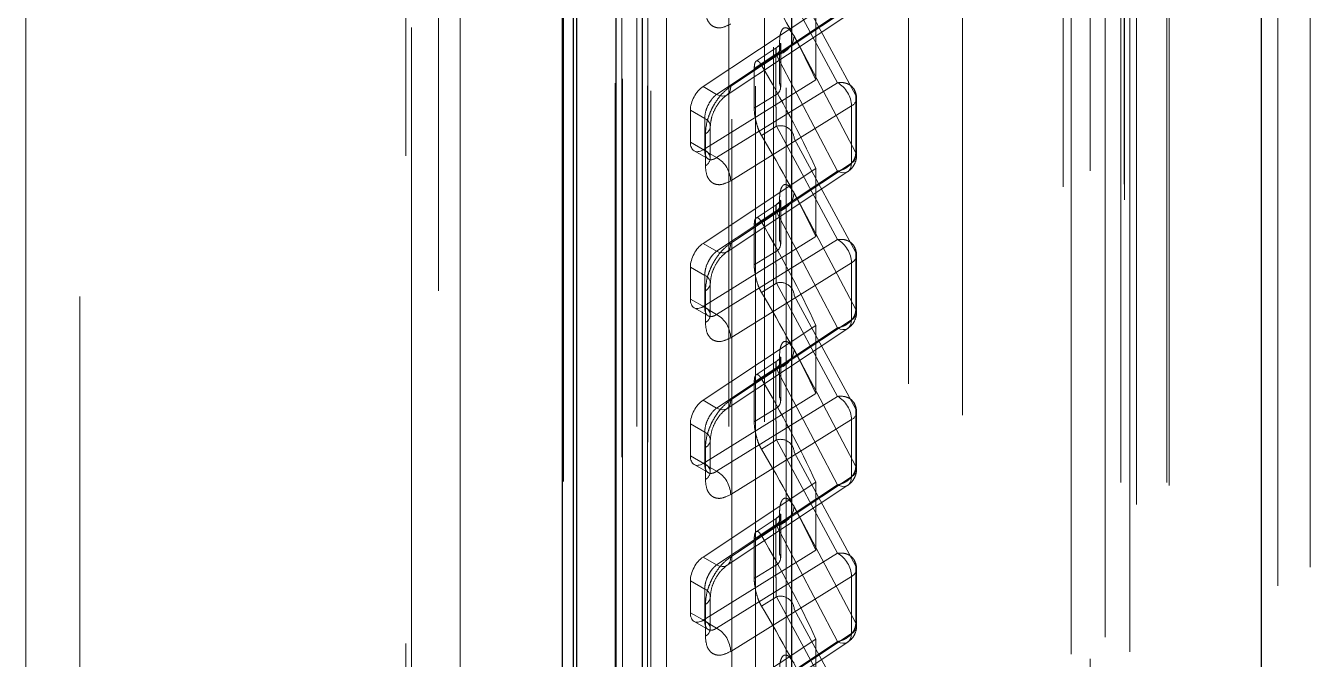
# Model space of a CAD drawing. Header units: millimetres. Extents: x 108 to 5832, y 144 to 4056.
# Drawn here: x 4267.37 to 4300.81, y 3264.82 to 3281.31 of the extents above; entities that cross this region are included whole.
import ezdxf

# ---------------------------------------------------------------- set-up
doc = ezdxf.new("R2010")
doc.units = ezdxf.units.MM
doc.header["$LTSCALE"] = 20
doc.linetypes.add('HIDDEN', pattern=[1.905, 1.27, -0.635])

msp = doc.modelspace()

# ---------------------------------------------------------------- linework, layer by layer
at = {"color": 7, "linetype": 'Continuous', "lineweight": 25}
for p, q in [((4299.541, 2928.722), (4299.541, 3448.042)), ((4287.308, 3334.093), (4287.308, 3139.756)), ((4281.333, 3332.684), (4281.333, 3138.756)), ((4281.625, 3332.71), (4281.625, 3138.536)), ((4281.713, 3138.414), (4281.713, 3332.587)), ((4282.73, 3332.082), (4282.73, 3137.745)), ((4283.419, 3332.071), (4283.419, 3137.734))]:
    msp.add_line(p, q, dxfattribs=at)
at = {"color": 1, "linetype": 'HIDDEN', "lineweight": 18}
for p, q in [((4296.288, 3447.796), (4296.288, 2938.275)), ((4297.136, 3447.307), (4297.136, 2937.785)), ((4295.878, 3447.225), (4295.878, 2937.703)), ((4297.078, 3447.225), (4297.078, 2937.703)), ((4297.136, 3447.143), (4297.136, 2937.622)), ((4296.288, 3446.653), (4296.288, 2937.132)), ((4300.813, 3445.021), (4300.813, 2935.499)), ((4299.965, 3444.531), (4299.965, 2935.009)), ((4268.781, 3350.467), (4268.781, 3224.361)), ((4267.367, 3224.758), (4267.367, 3348.489)), ((4295.086, 3341.032), (4295.086, 3151.268)), ((4295.469, 3151.093), (4295.469, 3341.09)), ((4294.379, 3340.624), (4294.379, 3150.859)), ((4295.967, 3340.686), (4295.967, 3150.922)), ((4294.591, 3150.655), (4294.591, 3340.583)), ((4295.977, 3340.283), (4295.977, 3150.519)), ((4296.114, 3150.718), (4296.114, 3340.482)), ((4287.166, 3140.001), (4287.166, 3335.97)), ((4285.752, 3139.184), (4285.752, 3335.154)), ((4282.717, 3140.12), (4282.717, 3334.295)), ((4282.909, 3140.23), (4282.909, 3334.404)), ((4283.277, 3334.378), (4283.277, 3140.205)), ((4285.674, 3334.383), (4285.674, 3140.046)), ((4286.368, 3140.039), (4286.368, 3334.376)), ((4286.601, 3334.501), (4286.601, 3140.164)), ((4283.555, 3140.045), (4283.555, 3334.218)), ((4283.562, 3333.977), (4283.562, 3139.804)), ((4283.643, 3139.922), (4283.643, 3334.096)), ((4282.888, 3333.582), (4282.888, 3139.654)), ((4281.368, 3332.95), (4281.368, 3143.021)), ((4284.055, 3143.267), (4284.055, 3333.031)), ((4281.705, 3138.655), (4281.705, 3332.828)), ((4277.265, 3201.728), (4277.265, 3321.762)), ((4278.681, 3320.949), (4278.681, 3200.91)), ((4278.119, 3198.215), (4278.119, 3319.78)), ((4277.411, 3319.371), (4277.411, 3197.807)), ((4286.833, 3217.254), (4286.833, 3318.505)), ((4290.348, 3297.389), (4290.348, 3174.908)), ((4291.762, 3296.573), (4291.762, 3174.092)), ((4286.911, 3282.778), (4288.503, 3279.83)), ((4287.377, 3282.461), (4288.98, 3279.494)), ((4285.722, 3279.738), (4288.869, 3281.823)), ((4285.003, 3279.732), (4287.943, 3281.679)), ((4288.503, 3281.611), (4285.357, 3279.527)), ((4285.627, 3279.515), (4288.773, 3281.599)), ((4287.943, 3281.679), (4287.943, 3279.907)), ((4287.012, 3280.806), (4286.384, 3280.39)), ((4286.994, 3280.861), (4286.994, 3279.809)), ((4287.024, 3279.71), (4287.024, 3280.762)), ((4288.98, 3278.009), (4287.377, 3281.047)), ((4286.896, 3280.569), (4286.335, 3280.197)), ((4286.522, 3280.291), (4286.911, 3280.548)), ((4286.896, 3280.569), (4286.896, 3279.517)), ((4288.503, 3277.529), (4286.911, 3280.548)), ((4286.335, 3280.197), (4286.335, 3279.17)), ((4287.943, 3279.907), (4285.003, 3278.084)), ((4285.357, 3279.527), (4285.003, 3279.732)), ((4285.357, 3277.88), (4288.503, 3279.83)), ((4286.335, 3279.17), (4286.896, 3279.517)), ((4288.98, 3279.494), (4288.98, 3278.009)), ((4288.997, 3277.933), (4288.997, 3279.419)), ((4284.673, 3279.112), (4284.673, 3278.282)), ((4284.673, 3279.112), (4285.046, 3278.897)), ((4288.869, 3279.225), (4285.722, 3277.275)), ((4288.869, 3279.225), (4288.869, 3277.74)), ((4285.046, 3278.066), (4285.046, 3278.897)), ((4285.064, 3277.669), (4285.064, 3278.5)), ((4285.192, 3277.862), (4285.192, 3278.693)), ((4286.911, 3278.695), (4286.522, 3278.454)), ((4286.911, 3278.695), (4288.503, 3275.748)), ((4285.046, 3278.066), (4284.673, 3278.282)), ((4284.772, 3278.056), (4285.151, 3277.837)), ((4285.003, 3278.084), (4285.357, 3277.88)), ((4287.377, 3278.378), (4288.98, 3275.411)), ((4285.139, 3277.844), (4285.179, 3277.825)), ((4285.182, 3277.834), (4285.192, 3277.862)), ((4285.722, 3275.656), (4288.869, 3277.74)), ((4285.003, 3275.649), (4287.943, 3277.597)), ((4288.503, 3277.529), (4285.357, 3275.444)), ((4285.627, 3275.432), (4288.773, 3277.516)), ((4287.943, 3277.597), (4287.943, 3275.825)), ((4287.012, 3276.724), (4286.384, 3276.308)), ((4286.994, 3276.778), (4286.994, 3275.726)), ((4288.98, 3273.926), (4287.377, 3276.965)), ((4286.896, 3276.486), (4286.335, 3276.115)), ((4286.522, 3276.208), (4286.911, 3276.465)), ((4286.896, 3276.486), (4286.896, 3275.435)), ((4288.503, 3273.446), (4286.911, 3276.465)), ((4287.024, 3275.628), (4287.024, 3276.679)), ((4286.335, 3276.115), (4286.335, 3275.087)), ((4287.943, 3275.825), (4285.003, 3274.002)), ((4285.357, 3273.797), (4288.503, 3275.748)), ((4285.357, 3275.444), (4285.003, 3275.649)), ((4286.335, 3275.087), (4286.896, 3275.435)), ((4288.98, 3275.411), (4288.98, 3273.926)), ((4288.869, 3275.143), (4285.722, 3273.192)), ((4288.869, 3275.143), (4288.869, 3273.657)), ((4288.997, 3273.851), (4288.997, 3275.336)), ((4284.673, 3275.03), (4284.673, 3274.199)), ((4284.673, 3275.03), (4285.046, 3274.814)), ((4285.046, 3273.984), (4285.046, 3274.814)), ((4285.064, 3273.587), (4285.064, 3274.417)), ((4285.192, 3273.78), (4285.192, 3274.61)), ((4286.911, 3274.612), (4286.522, 3274.372)), ((4286.911, 3274.612), (4288.503, 3271.665)), ((4285.046, 3273.984), (4284.673, 3274.199)), ((4287.377, 3274.295), (4288.98, 3271.328)), ((4284.772, 3273.973), (4285.151, 3273.754)), ((4285.003, 3274.002), (4285.357, 3273.797)), ((4285.139, 3273.761), (4285.179, 3273.743)), ((4285.182, 3273.751), (4285.192, 3273.78)), ((4285.003, 3271.566), (4287.943, 3273.514)), ((4288.503, 3273.446), (4285.357, 3271.362)), ((4285.627, 3271.349), (4288.773, 3273.434)), ((4285.722, 3271.573), (4288.869, 3273.657)), ((4287.943, 3273.514), (4287.943, 3271.742)), ((4288.98, 3269.843), (4287.377, 3272.882)), ((4286.896, 3272.403), (4286.335, 3272.032)), ((4287.012, 3272.641), (4286.384, 3272.225)), ((4286.522, 3272.125), (4286.911, 3272.383)), ((4286.896, 3272.403), (4286.896, 3271.352)), ((4288.503, 3269.363), (4286.911, 3272.383)), ((4286.994, 3272.695), (4286.994, 3271.644)), ((4287.024, 3271.545), (4287.024, 3272.597)), ((4287.943, 3271.742), (4285.003, 3269.919)), ((4286.335, 3272.032), (4286.335, 3271.004)), ((4285.357, 3271.362), (4285.003, 3271.566)), ((4285.357, 3269.715), (4288.503, 3271.665)), ((4288.869, 3271.06), (4285.722, 3269.11)), ((4286.335, 3271.004), (4286.896, 3271.352)), ((4288.869, 3271.06), (4288.869, 3269.575)), ((4288.98, 3271.328), (4288.98, 3269.843)), ((4288.997, 3269.768), (4288.997, 3271.253)), ((4284.673, 3270.947), (4284.673, 3270.116)), ((4284.673, 3270.947), (4285.046, 3270.732)), ((4285.046, 3269.901), (4285.046, 3270.732)), ((4285.192, 3269.697), (4285.192, 3270.528)), ((4286.911, 3270.53), (4286.522, 3270.289)), ((4286.911, 3270.53), (4288.503, 3267.582)), ((4285.046, 3269.901), (4284.673, 3270.116)), ((4285.064, 3269.504), (4285.064, 3270.335)), ((4287.377, 3270.212), (4288.98, 3267.246)), ((4284.772, 3269.89), (4285.151, 3269.671)), ((4285.003, 3269.919), (4285.357, 3269.715)), ((4285.182, 3269.668), (4285.192, 3269.697)), ((4285.003, 3267.483), (4287.943, 3269.431)), ((4285.139, 3269.678), (4285.179, 3269.66)), ((4288.503, 3269.363), (4285.357, 3267.279)), ((4285.722, 3267.49), (4288.869, 3269.575)), ((4287.943, 3269.431), (4287.943, 3267.659)), ((4285.627, 3267.267), (4288.773, 3269.351)), ((4288.98, 3265.76), (4287.377, 3268.799)), ((4287.012, 3268.558), (4286.384, 3268.142)), ((4286.994, 3268.612), (4286.994, 3267.561)), ((4287.024, 3267.462), (4287.024, 3268.514)), ((4286.896, 3268.321), (4286.335, 3267.949)), ((4286.522, 3268.043), (4286.911, 3268.3)), ((4286.896, 3268.321), (4286.896, 3267.269)), ((4288.503, 3265.28), (4286.911, 3268.3)), ((4286.335, 3267.949), (4286.335, 3266.922)), ((4287.943, 3267.659), (4285.003, 3265.836)), ((4285.357, 3267.279), (4285.003, 3267.483)), ((4285.357, 3265.632), (4288.503, 3267.582)), ((4286.335, 3266.922), (4286.896, 3267.269)), ((4288.98, 3267.246), (4288.98, 3265.76)), ((4288.997, 3265.685), (4288.997, 3267.17)), ((4284.673, 3266.864), (4284.673, 3266.033)), ((4284.673, 3266.864), (4285.046, 3266.649)), ((4288.869, 3266.977), (4285.722, 3265.027)), ((4288.869, 3266.977), (4288.869, 3265.492)), ((4285.046, 3265.818), (4285.046, 3266.649)), ((4285.192, 3265.614), (4285.192, 3266.445)), ((4286.911, 3266.447), (4286.522, 3266.206)), ((4286.911, 3266.447), (4288.503, 3263.499)), ((4285.046, 3265.818), (4284.673, 3266.033)), ((4285.064, 3265.421), (4285.064, 3266.252)), ((4287.377, 3266.13), (4288.98, 3263.163)), ((4284.772, 3265.808), (4285.151, 3265.589)), ((4285.003, 3265.836), (4285.357, 3265.632)), ((4285.003, 3263.401), (4287.943, 3265.349)), ((4285.139, 3265.596), (4285.179, 3265.577)), ((4285.182, 3265.586), (4285.192, 3265.614)), ((4285.722, 3263.408), (4288.869, 3265.492)), ((4287.943, 3265.349), (4287.943, 3263.576)), ((4288.503, 3265.28), (4285.357, 3263.196)), ((4285.627, 3263.184), (4288.773, 3265.268))]:
    msp.add_line(p, q, dxfattribs=at)
at = {"color": 1, "linetype": 'HIDDEN', "lineweight": 18, "flags": 128}
for points in [[(4285.722, 3279.738), (4285.716, 3279.663), (4285.696, 3279.598), (4285.663, 3279.546), (4285.618, 3279.509), (4285.562, 3279.488), (4285.499, 3279.484), (4285.429, 3279.497), (4285.357, 3279.527)], [(4288.869, 3277.74), (4288.863, 3277.665), (4288.843, 3277.6), (4288.81, 3277.548), (4288.764, 3277.511), (4288.709, 3277.49), (4288.645, 3277.486), (4288.576, 3277.499), (4288.503, 3277.529)], [(4285.722, 3275.656), (4285.716, 3275.581), (4285.696, 3275.516), (4285.663, 3275.464), (4285.618, 3275.426), (4285.562, 3275.405), (4285.499, 3275.401), (4285.429, 3275.414), (4285.357, 3275.444)], [(4288.869, 3273.657), (4288.863, 3273.582), (4288.843, 3273.517), (4288.81, 3273.465), (4288.764, 3273.428), (4288.709, 3273.407), (4288.645, 3273.403), (4288.576, 3273.416), (4288.503, 3273.446)], [(4285.722, 3271.573), (4285.716, 3271.498), (4285.696, 3271.433), (4285.663, 3271.381), (4285.618, 3271.344), (4285.562, 3271.323), (4285.499, 3271.319), (4285.429, 3271.332), (4285.357, 3271.362)], [(4288.869, 3269.575), (4288.863, 3269.499), (4288.843, 3269.435), (4288.81, 3269.383), (4288.764, 3269.345), (4288.709, 3269.324), (4288.645, 3269.32), (4288.576, 3269.333), (4288.503, 3269.363)], [(4285.722, 3267.49), (4285.716, 3267.415), (4285.696, 3267.35), (4285.663, 3267.298), (4285.618, 3267.261), (4285.562, 3267.24), (4285.499, 3267.236), (4285.429, 3267.249), (4285.357, 3267.279)], [(4288.869, 3265.492), (4288.863, 3265.417), (4288.843, 3265.352), (4288.81, 3265.3), (4288.764, 3265.263), (4288.709, 3265.242), (4288.645, 3265.237), (4288.576, 3265.251), (4288.503, 3265.28)]]:
    msp.add_lwpolyline(points, dxfattribs=at)
at = {"color": 1, "linetype": 'HIDDEN', "lineweight": 18}
for centre, radius, start, end in [((4286.813, 3280.759), 0.208, 293.6052, 29.1207), ((4286.813, 3281.106), 0.567, 279.8835, 354.0249), ((4286.813, 3279.708), 0.208, 293.6052, 29.1207), ((4288.143, 3279.2), 0.726, 1.9974, 60.2674), ((4288.781, 3279.419), 0.212, 294.368, 20.677), ((4284.972, 3278.695), 0.216, 295.3209, 69.8731), ((4287.02, 3278.355), 0.357, 3.6609, 107.8734), ((4284.972, 3277.864), 0.216, 295.3209, 69.8731), ((4284.997, 3277.249), 0.726, 2.0153, 60.2572), ((4288.781, 3277.934), 0.212, 294.368, 20.677), ((4286.813, 3276.677), 0.208, 293.6052, 29.1207), ((4286.813, 3277.024), 0.567, 279.8835, 354.0249), ((4286.813, 3275.625), 0.208, 293.6052, 29.1207), ((4288.143, 3275.117), 0.726, 1.9974, 60.2674), ((4288.781, 3275.336), 0.212, 294.368, 20.677), ((4284.972, 3274.612), 0.216, 295.3209, 69.8731), ((4287.02, 3274.272), 0.357, 3.6692, 107.8651), ((4284.972, 3273.781), 0.216, 295.3209, 69.8731), ((4284.997, 3273.167), 0.726, 2.0153, 60.2572), ((4288.781, 3273.851), 0.212, 294.368, 20.677), ((4286.813, 3272.941), 0.567, 279.8835, 354.0249), ((4286.813, 3272.594), 0.208, 293.6052, 29.1207), ((4286.813, 3271.542), 0.208, 293.6052, 29.1207), ((4288.143, 3271.035), 0.726, 1.9974, 60.2674), ((4288.781, 3271.253), 0.212, 294.368, 20.677), ((4284.972, 3270.529), 0.216, 295.3209, 69.8731), ((4287.02, 3270.19), 0.357, 3.6692, 107.8651), ((4284.972, 3269.699), 0.216, 295.3209, 69.8731), ((4284.997, 3269.084), 0.726, 2.0153, 60.2572), ((4288.781, 3269.768), 0.212, 294.368, 20.677), ((4286.813, 3268.858), 0.567, 279.8835, 354.0249), ((4286.813, 3268.511), 0.208, 293.6052, 29.1207), ((4286.813, 3267.46), 0.208, 293.6052, 29.1207), ((4288.143, 3266.952), 0.726, 1.9974, 60.2674), ((4288.781, 3267.171), 0.212, 294.368, 20.677), ((4284.972, 3266.447), 0.216, 295.3209, 69.8731), ((4287.02, 3266.107), 0.357, 3.6692, 107.8651), ((4284.972, 3265.616), 0.216, 295.3209, 69.8731), ((4288.781, 3265.685), 0.212, 294.368, 20.677), ((4284.997, 3265.001), 0.726, 2.0153, 60.2572)]:
    msp.add_arc(centre, radius, start, end, dxfattribs=at)
for centre, major_axis, ratio, start_param, end_param in [((4213.466, 3269.071), (77.225, -1.147), 0.567125, 0.276119, 0.338607), ((4213.466, 3264.848), (77.224, 1.188), 0.587275, 0.258658, 0.321146), ((4285.008, 3279.327), (0.231, 0.444), 0.546409, 0.779194, 2.332537), ((4213.466, 3264.989), (77.225, -1.147), 0.567125, 0.276119, 0.338607), ((4285.008, 3278.496), (0.231, 0.444), 0.546409, 2.332537, 3.88588), ((4213.466, 3260.765), (77.224, 1.188), 0.587275, 0.258658, 0.321146), ((4285.008, 3275.244), (0.231, 0.444), 0.546409, 0.779194, 2.332537), ((4285.008, 3274.414), (0.231, 0.444), 0.546409, 2.332537, 3.88588), ((4213.466, 3260.906), (77.225, -1.147), 0.567125, 0.276119, 0.338607), ((4213.466, 3256.682), (77.224, 1.188), 0.587275, 0.258658, 0.321146), ((4285.008, 3271.162), (0.231, 0.444), 0.546409, 0.779194, 2.332537), ((4285.008, 3270.331), (0.231, 0.444), 0.546409, 2.332537, 3.88588), ((4213.466, 3256.823), (77.225, -1.147), 0.567125, 0.276119, 0.338607), ((4213.466, 3252.6), (77.224, 1.188), 0.587275, 0.258658, 0.321146), ((4285.008, 3267.079), (0.231, 0.444), 0.546409, 0.779194, 2.332537), ((4285.008, 3266.248), (0.231, 0.444), 0.546409, 2.332537, 3.88588), ((4213.466, 3252.741), (77.225, -1.147), 0.567125, 0.276119, 0.338607)]:
    msp.add_ellipse(centre, major_axis=major_axis, ratio=ratio, start_param=start_param, end_param=end_param, dxfattribs=at)
for points, knots in [([(4285.722, 3281.358), (4285.639, 3281.317), (4285.511, 3281.254), (4285.357, 3281.258), (4285.253, 3281.297), (4285.168, 3281.371), (4285.086, 3281.508), (4285.073, 3281.656), (4285.064, 3281.752)], [0, 0, 0, 0, 0.23984, 0.36959, 0.500264, 0.629834, 0.760458, 1, 1, 1, 1]), ([(4287.377, 3281.047), (4287.331, 3281.114), (4287.239, 3281.248), (4287.133, 3281.277), (4287.065, 3281.226), (4287.026, 3281.144), (4286.999, 3281.025), (4286.996, 3280.915), (4286.994, 3280.861)], [0, 0, 0, 0, 0.249562, 0.498582, 0.625235, 0.748904, 0.874707, 1, 1, 1, 1]), ([(4286.911, 3280.548), (4286.91, 3280.596), (4286.909, 3280.689), (4286.905, 3280.739), (4286.902, 3280.732), (4286.899, 3280.701), (4286.897, 3280.647), (4286.896, 3280.594), (4286.896, 3280.569)], [0, 0, 0, 0, 0.2774982, 0.5403751, 0.6718122, 0.7900838, 0.8982148, 1, 1, 1, 1]), ([(4287.024, 3280.766), (4287.025, 3280.784), (4287.025, 3280.818), (4287.026, 3280.851), (4287.019, 3280.849), (4286.982, 3280.796), (4286.929, 3280.754), (4286.903, 3280.734)], [0, 0, 0, 0, 0.156709, 0.299269, 0.554943, 0.785161, 1, 1, 1, 1]), ([(4286.335, 3280.197), (4286.337, 3280.236), (4286.34, 3280.313), (4286.367, 3280.381), (4286.406, 3280.406), (4286.46, 3280.383), (4286.501, 3280.323), (4286.522, 3280.291)], [0, 0, 0, 0, 0.181671, 0.363005, 0.552187, 0.762891, 1, 1, 1, 1]), ([(4285.064, 3278.5), (4285.073, 3278.607), (4285.086, 3278.773), (4285.168, 3279.014), (4285.252, 3279.197), (4285.357, 3279.37), (4285.51, 3279.571), (4285.639, 3279.673), (4285.722, 3279.738)], [0, 0, 0, 0, 0.23954, 0.369162, 0.499788, 0.62943, 0.760162, 1, 1, 1, 1]), ([(4288.503, 3279.83), (4288.564, 3279.834), (4288.659, 3279.839), (4288.77, 3279.803), (4288.848, 3279.759), (4288.909, 3279.701), (4288.965, 3279.614), (4288.974, 3279.541), (4288.98, 3279.494)], [0, 0, 0, 0, 0.239546, 0.381281, 0.499831, 0.648615, 0.777192, 1, 1, 1, 1]), ([(4285.046, 3278.897), (4285.05, 3278.952), (4285.059, 3279.064), (4285.127, 3279.241), (4285.207, 3279.374), (4285.285, 3279.467), (4285.332, 3279.506), (4285.357, 3279.527)], [0, 0, 0, 0, 0.242439, 0.498352, 0.710498, 0.845686, 1, 1, 1, 1]), ([(4285.192, 3278.693), (4285.199, 3278.768), (4285.213, 3278.917), (4285.313, 3279.16), (4285.457, 3279.377), (4285.57, 3279.469), (4285.627, 3279.515)], [0, 0, 0, 0, 0.25047, 0.500564, 0.750409, 1, 1, 1, 1]), ([(4286.896, 3279.517), (4286.896, 3279.489), (4286.897, 3279.43), (4286.899, 3279.324), (4286.902, 3279.208), (4286.905, 3279.048), (4286.909, 3278.861), (4286.91, 3278.751), (4286.911, 3278.695)], [0, 0, 0, 0, 0.101669, 0.20964, 0.32785, 0.459174, 0.722473, 1, 1, 1, 1]), ([(4288.995, 3279.417), (4288.996, 3279.421), (4289.003, 3279.466), (4288.983, 3279.556), (4288.948, 3279.631), (4288.93, 3279.669)], [0, 0, 0, 0, 0.048275, 0.524875, 1, 1, 1, 1]), ([(4286.522, 3278.454), (4286.499, 3278.498), (4286.453, 3278.586), (4286.391, 3278.774), (4286.35, 3278.966), (4286.336, 3279.098), (4286.335, 3279.157), (4286.335, 3279.17)], [0, 0, 0, 0, 0.255148, 0.511098, 0.744339, 0.946102, 1, 1, 1, 1]), ([(4285.357, 3277.88), (4285.332, 3277.865), (4285.285, 3277.837), (4285.207, 3277.82), (4285.127, 3277.838), (4285.059, 3277.919), (4285.05, 3278.018), (4285.046, 3278.066)], [0, 0, 0, 0, 0.154285, 0.289427, 0.501618, 0.757546, 1, 1, 1, 1]), ([(4288.98, 3278.009), (4288.977, 3277.973), (4288.971, 3277.908), (4288.924, 3277.802), (4288.852, 3277.707), (4288.762, 3277.633), (4288.652, 3277.567), (4288.562, 3277.543), (4288.504, 3277.529), (4288.503, 3277.529)], [0, 0, 0, 0, 0.1671754, 0.3064244, 0.5001634, 0.6530089, 0.760408, 0.9969006, 1, 1, 1, 1]), ([(4288.773, 3277.517), (4288.812, 3277.547), (4288.894, 3277.612), (4288.973, 3277.757), (4289.009, 3277.897), (4288.99, 3277.978), (4288.984, 3278.002)], [0, 0, 0, 0, 0.260581, 0.55431, 0.872213, 1, 1, 1, 1]), ([(4285.722, 3277.275), (4285.639, 3277.234), (4285.511, 3277.171), (4285.357, 3277.176), (4285.253, 3277.214), (4285.168, 3277.289), (4285.086, 3277.425), (4285.073, 3277.573), (4285.064, 3277.669)], [0, 0, 0, 0, 0.23984, 0.36959, 0.500264, 0.629834, 0.760458, 1, 1, 1, 1]), ([(4287.377, 3276.965), (4287.331, 3277.031), (4287.239, 3277.165), (4287.133, 3277.194), (4287.065, 3277.144), (4287.026, 3277.061), (4286.999, 3276.942), (4286.996, 3276.833), (4286.994, 3276.778)], [0, 0, 0, 0, 0.249562, 0.498582, 0.625235, 0.748904, 0.874707, 1, 1, 1, 1]), ([(4287.024, 3276.684), (4287.025, 3276.702), (4287.025, 3276.736), (4287.026, 3276.769), (4287.019, 3276.767), (4286.982, 3276.713), (4286.929, 3276.672), (4286.903, 3276.652)], [0, 0, 0, 0, 0.156713, 0.299277, 0.554959, 0.785132, 1, 1, 1, 1]), ([(4286.911, 3276.465), (4286.91, 3276.513), (4286.909, 3276.606), (4286.905, 3276.656), (4286.902, 3276.65), (4286.899, 3276.618), (4286.897, 3276.564), (4286.896, 3276.512), (4286.896, 3276.486)], [0, 0, 0, 0, 0.277503, 0.540384, 0.671823, 0.790193, 0.898213, 1, 1, 1, 1]), ([(4286.335, 3276.115), (4286.337, 3276.153), (4286.34, 3276.231), (4286.367, 3276.299), (4286.406, 3276.323), (4286.46, 3276.3), (4286.501, 3276.24), (4286.522, 3276.208)], [0, 0, 0, 0, 0.181671, 0.363005, 0.552187, 0.762891, 1, 1, 1, 1]), ([(4288.503, 3275.748), (4288.563, 3275.751), (4288.659, 3275.756), (4288.77, 3275.72), (4288.848, 3275.677), (4288.909, 3275.619), (4288.965, 3275.532), (4288.974, 3275.458), (4288.98, 3275.411)], [0, 0, 0, 0, 0.239587, 0.381255, 0.49981, 0.6486, 0.777182, 1, 1, 1, 1]), ([(4285.046, 3274.814), (4285.05, 3274.869), (4285.059, 3274.981), (4285.127, 3275.159), (4285.207, 3275.291), (4285.285, 3275.385), (4285.332, 3275.424), (4285.357, 3275.444)], [0, 0, 0, 0, 0.242439, 0.498352, 0.710498, 0.845686, 1, 1, 1, 1]), ([(4285.064, 3274.417), (4285.073, 3274.525), (4285.086, 3274.69), (4285.168, 3274.931), (4285.252, 3275.114), (4285.357, 3275.287), (4285.51, 3275.488), (4285.639, 3275.59), (4285.722, 3275.656)], [0, 0, 0, 0, 0.23954, 0.369162, 0.499788, 0.62943, 0.760162, 1, 1, 1, 1]), ([(4285.192, 3274.61), (4285.199, 3274.685), (4285.213, 3274.834), (4285.313, 3275.077), (4285.457, 3275.295), (4285.57, 3275.386), (4285.627, 3275.432)], [0, 0, 0, 0, 0.25047, 0.500564, 0.750409, 1, 1, 1, 1]), ([(4286.896, 3275.435), (4286.896, 3275.406), (4286.897, 3275.348), (4286.899, 3275.241), (4286.902, 3275.125), (4286.905, 3274.966), (4286.909, 3274.778), (4286.91, 3274.669), (4286.911, 3274.612)], [0, 0, 0, 0, 0.101669, 0.20964, 0.32785, 0.459174, 0.722473, 1, 1, 1, 1]), ([(4288.995, 3275.334), (4288.996, 3275.338), (4289.003, 3275.384), (4288.983, 3275.473), (4288.948, 3275.548), (4288.93, 3275.586)], [0, 0, 0, 0, 0.048275, 0.524875, 1, 1, 1, 1]), ([(4286.522, 3274.372), (4286.499, 3274.416), (4286.453, 3274.504), (4286.391, 3274.691), (4286.35, 3274.883), (4286.336, 3275.015), (4286.335, 3275.075), (4286.335, 3275.087)], [0, 0, 0, 0, 0.255148, 0.511098, 0.744339, 0.946102, 1, 1, 1, 1]), ([(4285.357, 3273.797), (4285.332, 3273.782), (4285.285, 3273.754), (4285.207, 3273.738), (4285.127, 3273.755), (4285.059, 3273.836), (4285.05, 3273.936), (4285.046, 3273.984)], [0, 0, 0, 0, 0.154285, 0.289427, 0.501618, 0.757546, 1, 1, 1, 1]), ([(4288.98, 3273.926), (4288.977, 3273.89), (4288.971, 3273.825), (4288.924, 3273.719), (4288.852, 3273.624), (4288.762, 3273.55), (4288.652, 3273.484), (4288.562, 3273.461), (4288.504, 3273.446), (4288.503, 3273.446)], [0, 0, 0, 0, 0.1671754, 0.3064244, 0.5001634, 0.6530089, 0.760408, 0.9969006, 1, 1, 1, 1]), ([(4288.773, 3273.434), (4288.812, 3273.465), (4288.894, 3273.529), (4288.973, 3273.675), (4289.009, 3273.814), (4288.99, 3273.896), (4288.984, 3273.919)], [0, 0, 0, 0, 0.260581, 0.55431, 0.872213, 1, 1, 1, 1]), ([(4285.722, 3273.192), (4285.639, 3273.151), (4285.511, 3273.088), (4285.357, 3273.093), (4285.253, 3273.131), (4285.168, 3273.206), (4285.086, 3273.342), (4285.073, 3273.491), (4285.064, 3273.587)], [0, 0, 0, 0, 0.23984, 0.36959, 0.500264, 0.629834, 0.760458, 1, 1, 1, 1]), ([(4287.377, 3272.882), (4287.331, 3272.949), (4287.239, 3273.082), (4287.133, 3273.112), (4287.065, 3273.061), (4287.026, 3272.979), (4286.999, 3272.859), (4286.996, 3272.75), (4286.994, 3272.695)], [0, 0, 0, 0, 0.249562, 0.498582, 0.625235, 0.748904, 0.874707, 1, 1, 1, 1]), ([(4286.911, 3272.383), (4286.91, 3272.431), (4286.909, 3272.524), (4286.905, 3272.573), (4286.902, 3272.567), (4286.899, 3272.535), (4286.897, 3272.482), (4286.896, 3272.429), (4286.896, 3272.403)], [0, 0, 0, 0, 0.277503, 0.540384, 0.671823, 0.790193, 0.898213, 1, 1, 1, 1]), ([(4287.024, 3272.601), (4287.025, 3272.619), (4287.025, 3272.653), (4287.026, 3272.686), (4287.019, 3272.684), (4286.982, 3272.631), (4286.929, 3272.589), (4286.903, 3272.569)], [0, 0, 0, 0, 0.15672, 0.299291, 0.554887, 0.785122, 1, 1, 1, 1]), ([(4286.335, 3272.032), (4286.337, 3272.071), (4286.34, 3272.148), (4286.367, 3272.216), (4286.406, 3272.241), (4286.46, 3272.218), (4286.501, 3272.157), (4286.522, 3272.125)], [0, 0, 0, 0, 0.181683, 0.363027, 0.552222, 0.762877, 1, 1, 1, 1]), ([(4285.064, 3270.335), (4285.073, 3270.442), (4285.086, 3270.607), (4285.168, 3270.848), (4285.252, 3271.031), (4285.357, 3271.204), (4285.51, 3271.405), (4285.639, 3271.507), (4285.722, 3271.573)], [0, 0, 0, 0, 0.23954, 0.369162, 0.499788, 0.62943, 0.760162, 1, 1, 1, 1]), ([(4288.503, 3271.665), (4288.563, 3271.668), (4288.659, 3271.673), (4288.77, 3271.637), (4288.848, 3271.594), (4288.909, 3271.536), (4288.965, 3271.449), (4288.974, 3271.375), (4288.98, 3271.328)], [0, 0, 0, 0, 0.239593, 0.381263, 0.49992, 0.648592, 0.777177, 1, 1, 1, 1]), ([(4288.995, 3271.251), (4288.996, 3271.255), (4289.003, 3271.301), (4288.983, 3271.39), (4288.948, 3271.466), (4288.93, 3271.503)], [0, 0, 0, 0, 0.048275, 0.524875, 1, 1, 1, 1]), ([(4285.046, 3270.732), (4285.05, 3270.786), (4285.059, 3270.899), (4285.127, 3271.076), (4285.207, 3271.209), (4285.285, 3271.302), (4285.332, 3271.341), (4285.357, 3271.362)], [0, 0, 0, 0, 0.242439, 0.498352, 0.710498, 0.845686, 1, 1, 1, 1]), ([(4285.192, 3270.528), (4285.199, 3270.602), (4285.213, 3270.751), (4285.313, 3270.995), (4285.457, 3271.212), (4285.57, 3271.304), (4285.627, 3271.349)], [0, 0, 0, 0, 0.25036, 0.500555, 0.750405, 1, 1, 1, 1]), ([(4286.896, 3271.352), (4286.896, 3271.324), (4286.897, 3271.265), (4286.899, 3271.159), (4286.902, 3271.042), (4286.905, 3270.883), (4286.909, 3270.695), (4286.91, 3270.586), (4286.911, 3270.53)], [0, 0, 0, 0, 0.101669, 0.20964, 0.32785, 0.459174, 0.722473, 1, 1, 1, 1]), ([(4286.522, 3270.289), (4286.499, 3270.333), (4286.453, 3270.421), (4286.391, 3270.609), (4286.35, 3270.8), (4286.336, 3270.933), (4286.335, 3270.992), (4286.335, 3271.004)], [0, 0, 0, 0, 0.255148, 0.511098, 0.744339, 0.946102, 1, 1, 1, 1]), ([(4285.357, 3269.715), (4285.332, 3269.699), (4285.285, 3269.671), (4285.207, 3269.655), (4285.127, 3269.673), (4285.059, 3269.754), (4285.05, 3269.853), (4285.046, 3269.901)], [0, 0, 0, 0, 0.154285, 0.289427, 0.501618, 0.757546, 1, 1, 1, 1]), ([(4288.98, 3269.843), (4288.977, 3269.808), (4288.971, 3269.742), (4288.924, 3269.636), (4288.852, 3269.541), (4288.762, 3269.467), (4288.652, 3269.402), (4288.562, 3269.378), (4288.504, 3269.363), (4288.503, 3269.363)], [0, 0, 0, 0, 0.1671754, 0.3064244, 0.5001634, 0.6530089, 0.760408, 0.9969006, 1, 1, 1, 1]), ([(4288.773, 3269.352), (4288.812, 3269.382), (4288.894, 3269.447), (4288.973, 3269.592), (4289.009, 3269.732), (4288.99, 3269.813), (4288.984, 3269.836)], [0, 0, 0, 0, 0.260581, 0.55431, 0.872213, 1, 1, 1, 1]), ([(4285.722, 3269.11), (4285.639, 3269.069), (4285.511, 3269.006), (4285.357, 3269.01), (4285.253, 3269.049), (4285.168, 3269.123), (4285.086, 3269.26), (4285.073, 3269.408), (4285.064, 3269.504)], [0, 0, 0, 0, 0.23984, 0.36959, 0.500264, 0.629834, 0.760458, 1, 1, 1, 1]), ([(4287.377, 3268.799), (4287.331, 3268.866), (4287.239, 3269), (4287.133, 3269.029), (4287.065, 3268.978), (4287.026, 3268.896), (4286.999, 3268.777), (4286.996, 3268.667), (4286.994, 3268.612)], [0, 0, 0, 0, 0.249562, 0.498582, 0.625235, 0.748904, 0.874707, 1, 1, 1, 1]), ([(4286.911, 3268.3), (4286.91, 3268.348), (4286.909, 3268.441), (4286.905, 3268.491), (4286.902, 3268.484), (4286.899, 3268.452), (4286.897, 3268.399), (4286.896, 3268.346), (4286.896, 3268.321)], [0, 0, 0, 0, 0.277503, 0.540384, 0.671823, 0.790193, 0.898213, 1, 1, 1, 1]), ([(4287.024, 3268.518), (4287.025, 3268.536), (4287.025, 3268.57), (4287.026, 3268.603), (4287.019, 3268.601), (4286.982, 3268.548), (4286.929, 3268.506), (4286.903, 3268.486)], [0, 0, 0, 0, 0.15672, 0.299291, 0.554887, 0.785122, 1, 1, 1, 1]), ([(4286.335, 3267.949), (4286.337, 3267.988), (4286.34, 3268.065), (4286.367, 3268.133), (4286.406, 3268.158), (4286.46, 3268.135), (4286.501, 3268.075), (4286.522, 3268.043)], [0, 0, 0, 0, 0.181683, 0.363027, 0.552222, 0.762877, 1, 1, 1, 1]), ([(4285.064, 3266.252), (4285.073, 3266.359), (4285.086, 3266.525), (4285.168, 3266.765), (4285.252, 3266.949), (4285.357, 3267.121), (4285.51, 3267.323), (4285.639, 3267.424), (4285.722, 3267.49)], [0, 0, 0, 0, 0.23954, 0.369162, 0.499788, 0.62943, 0.760162, 1, 1, 1, 1]), ([(4288.503, 3267.582), (4288.563, 3267.585), (4288.659, 3267.59), (4288.77, 3267.555), (4288.848, 3267.511), (4288.909, 3267.453), (4288.965, 3267.366), (4288.974, 3267.293), (4288.98, 3267.246)], [0, 0, 0, 0, 0.239593, 0.381263, 0.49992, 0.648592, 0.777177, 1, 1, 1, 1]), ([(4288.995, 3267.168), (4288.996, 3267.173), (4289.003, 3267.218), (4288.983, 3267.307), (4288.948, 3267.383), (4288.93, 3267.42)], [0, 0, 0, 0, 0.048275, 0.524875, 1, 1, 1, 1]), ([(4285.046, 3266.649), (4285.05, 3266.704), (4285.059, 3266.816), (4285.127, 3266.993), (4285.207, 3267.126), (4285.285, 3267.219), (4285.332, 3267.258), (4285.357, 3267.279)], [0, 0, 0, 0, 0.242439, 0.498352, 0.710498, 0.845686, 1, 1, 1, 1]), ([(4285.192, 3266.445), (4285.199, 3266.519), (4285.213, 3266.669), (4285.313, 3266.912), (4285.457, 3267.129), (4285.57, 3267.221), (4285.627, 3267.267)], [0, 0, 0, 0, 0.25036, 0.500555, 0.750405, 1, 1, 1, 1]), ([(4286.896, 3267.269), (4286.896, 3267.241), (4286.897, 3267.182), (4286.899, 3267.076), (4286.902, 3266.96), (4286.905, 3266.8), (4286.909, 3266.612), (4286.91, 3266.503), (4286.911, 3266.447)], [0, 0, 0, 0, 0.101669, 0.20964, 0.32785, 0.459174, 0.722473, 1, 1, 1, 1]), ([(4286.522, 3266.206), (4286.499, 3266.25), (4286.453, 3266.338), (4286.391, 3266.526), (4286.35, 3266.718), (4286.336, 3266.85), (4286.335, 3266.909), (4286.335, 3266.922)], [0, 0, 0, 0, 0.255148, 0.511098, 0.744339, 0.946102, 1, 1, 1, 1]), ([(4285.357, 3265.632), (4285.332, 3265.617), (4285.285, 3265.588), (4285.207, 3265.572), (4285.127, 3265.59), (4285.059, 3265.671), (4285.05, 3265.77), (4285.046, 3265.818)], [0, 0, 0, 0, 0.1542592, 0.2894509, 0.5016341, 0.7575541, 1, 1, 1, 1]), ([(4288.98, 3265.76), (4288.977, 3265.725), (4288.971, 3265.659), (4288.924, 3265.554), (4288.852, 3265.458), (4288.762, 3265.385), (4288.652, 3265.319), (4288.562, 3265.295), (4288.504, 3265.281), (4288.503, 3265.28)], [0, 0, 0, 0, 0.1671754, 0.3064244, 0.5001634, 0.6530089, 0.760408, 0.9969006, 1, 1, 1, 1]), ([(4288.773, 3265.269), (4288.812, 3265.299), (4288.894, 3265.364), (4288.973, 3265.509), (4289.009, 3265.649), (4288.99, 3265.73), (4288.984, 3265.754)], [0, 0, 0, 0, 0.260581, 0.55431, 0.872213, 1, 1, 1, 1]), ([(4285.722, 3265.027), (4285.639, 3264.986), (4285.511, 3264.923), (4285.357, 3264.927), (4285.253, 3264.966), (4285.168, 3265.041), (4285.086, 3265.177), (4285.073, 3265.325), (4285.064, 3265.421)], [0, 0, 0, 0, 0.23984, 0.36959, 0.500264, 0.629834, 0.760458, 1, 1, 1, 1]), ([(4287.377, 3264.716), (4287.331, 3264.783), (4287.239, 3264.917), (4287.133, 3264.946), (4287.065, 3264.896), (4287.026, 3264.813), (4286.999, 3264.694), (4286.996, 3264.584), (4286.994, 3264.53)], [0, 0, 0, 0, 0.249562, 0.498582, 0.625235, 0.748904, 0.874707, 1, 1, 1, 1])]:
    msp.add_open_spline(points, degree=3, knots=knots, dxfattribs=at)

doc.saveas('drawing.dxf')
